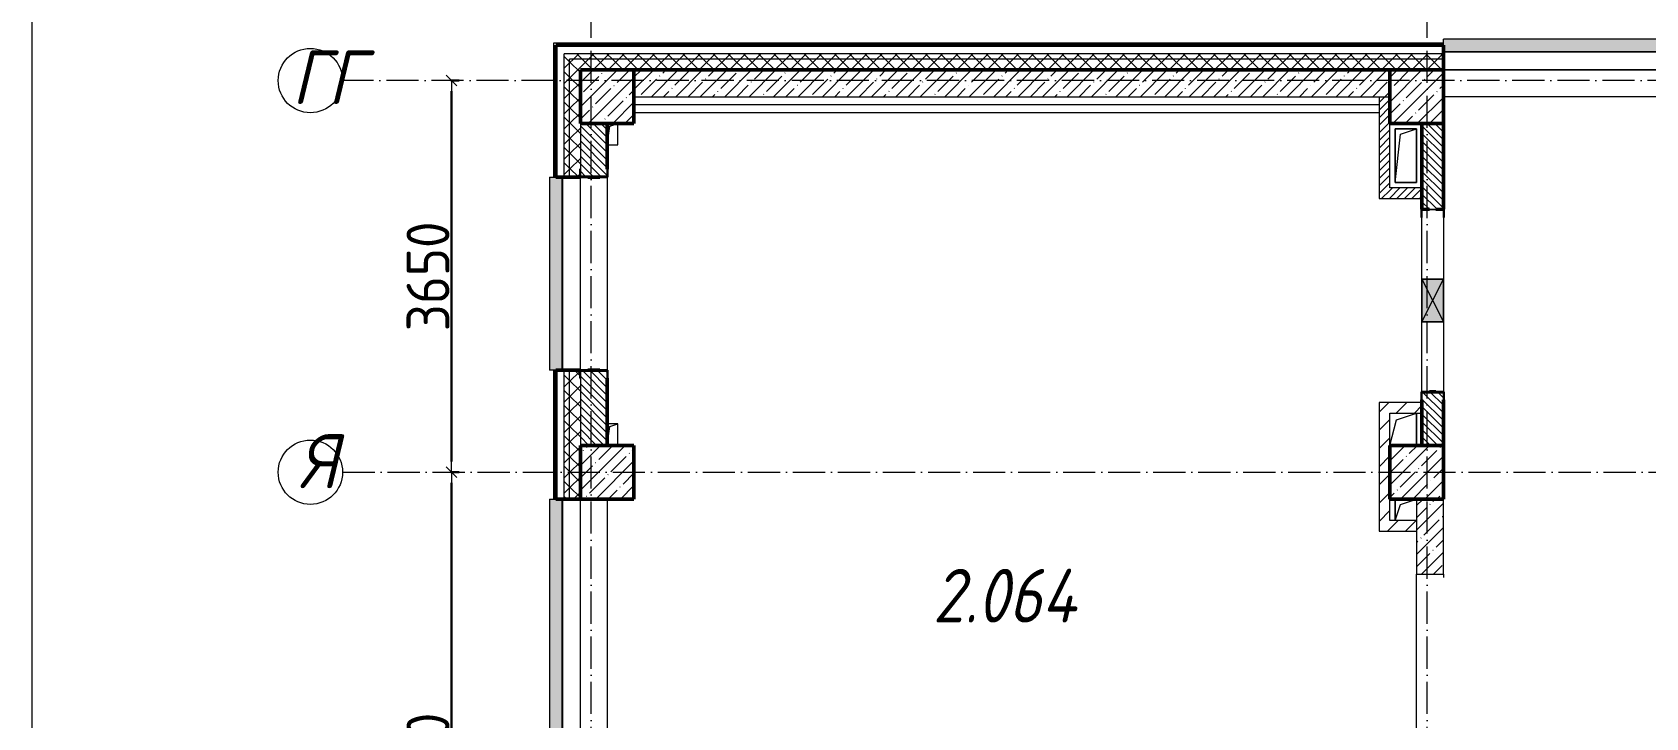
# Model space of a CAD drawing. Header units: millimetres. Extents: x -213536 to 1564669, y -45299 to 942238.
# Drawn here: x -23154 to -8104, y 500709 to 507097 of the extents above; entities that cross this region are included whole.
import ezdxf

# ---------------------------------------------------------------- set-up
doc = ezdxf.new("R2010")
doc.units = ezdxf.units.MM
doc.linetypes.add('50_200_ШТРИХ_1Т_ш5_п1_п1_', pattern=[700, 500, -100, 0, -100])
for name, color, linetype, lineweight in [('3.1) ЖБ окна 1.2 м', 102, 'Continuous', 30), ('A-____-____-DIMS', 7, 'Continuous', 9), ('A-DETL-____-OTLN-4', 7, 'Continuous', 18), ('A-DETL-GENF-OTLN', 7, 'Continuous', 9), ('A-FLOR-____-OTLN', 7, 'Continuous', 9), ('A-GENM-____-MCUT', 7, 'Continuous', 25), ('A-GENM-____-OTLN', 7, 'Continuous', 9), ('A-GENM-____-OTLN-1', 7, 'Continuous', 25), ('A-GLAZ-____-OTLN', 7, 'Continuous', 9), ('A-WALL-____-MCUT-1', 7, 'Continuous', 9), ('A-WALL-____-MCUT-2', 7, 'Continuous', 50), ('A-WALL-____-MCUT-3', 7, 'Continuous', 9), ('A-WALL-____-OTLN', 7, 'Continuous', 9), ('A-WALL-____-PATT-1', 7, 'Continuous', 9), ('A-WALL-FNSH-MCUT-1', 7, 'Continuous', 9), ('I-WALL-____-OTLN', 7, 'Continuous', 9), ('S-COLS-____-MCUT', 7, 'Continuous', 50), ('S-COLS-____-OTLN', 7, 'Continuous', 9), ('S-GRID-____-IDEN', 7, 'Continuous', 9), ('S-GRID-____-OTLN-1', 7, '50_200_ШТРИХ_1Т_ш5_п1_п1_', 9), ('Марки помещений', 7, 'Continuous', 9)]:
    doc.layers.add(name, color=color, linetype=linetype, lineweight=lineweight)
doc.layers.add('A-GLAZ-____-OTLN-1', color=7, linetype='Continuous', lineweight=9, true_color=0xc0c0c0)
doc.styles.add('ISOCPEUR_I', font='isocpeui.ttf', dxfattribs={"width": 0.9, "height": 2.5})
doc.styles.add('ISOCPEUR_I_3', font='isocpeui.ttf', dxfattribs={"width": 0.85, "height": 2.2})
doc.styles.add('СПДС', font='isocpeur.ttf', dxfattribs={"width": 0.9})
doc.dimstyles.new('Размера А3', dxfattribs={"dimtxt": 200, "dimasz": 100, "dimexe": 70, "dimexo": 100, "dimgap": 20, "dimtad": 1, "dimdec": 0, "dimrnd": 10, "dimzin": 0, "dimdsep": 46, "dimtxsty": 'СПДС', "dimblk": 'ARROWHEAD_6', "dimcen": 1, "dimclrd": 256, "dimclre": 256, "dimclrt": 256, "dimazin": 0, "dimtfac": 1, "dimtdec": 0, "dimtmove": 2, "dimatfit": 3, "dimfxl": 1, "dimtolj": 1, "dimtzin": 0, "dimarcsym": 0})
pattern_1 = [(45, (-15591.66, 459015.94), (-70.71068, 70.71068), []), (135, (-15591.66, 459015.94), (-70.71068, -70.71068), [])]
pattern_2 = [(45, (-15591.663, 459015.94), (-35.35534, 35.35534), [])]
pattern_3 = [(45, (-15591.66, 459015.94), (-114.04925, 114.04925), []), (45, (-15477.61, 459015.94), (-114.04925, 114.04925), [201.612, -40.322, 3.353, -36.97])]
pattern_4 = [(135, (-15591.663, 459015.94), (-35.35534, -35.35534), [])]
pattern_5 = [(45, (-15591.66, 459015.94), (-84.8528, 84.8528), [])]
pattern_6 = [(45, (-15591.66, 459015.94), (-85.53659, 85.53659), []), (45, (-15534.64, 459015.94), (-85.53659, 85.53659), [])]

# ---------------------------------------------------------------- blocks, each defined once
blk = doc.blocks.new('BSC_Колонна _Прямоугольная - 500х500-V40-АР1_План отверстий 2 этажа в осях 1-64_А-ГГ')
at = {"layer": 'S-COLS-____-OTLN'}
h = blk.add_hatch(dxfattribs=at)
h.set_pattern_fill('FP_69', color=256, style=0, pattern_type=2)
h.set_pattern_definition([(45, (2200, -47481.04), (-114.04925, 114.04925), []), (45, (2314.05, -47481.04), (-114.04925, 114.04925), [201.613, -40.323, 3.353, -36.97])])
h.paths.add_polyline_path([(-250, -250), (250, -250), (250, 250), (-250, 250)], flags=0)
at = {"layer": 'S-COLS-____-MCUT'}
for p, q in [((250, 250), (-250, 250)), ((-250, 250), (-250, -250)), ((250, -250), (250, 250)), ((-250, -250), (250, -250))]:
    blk.add_line(p, q, dxfattribs=at)
blk = doc.blocks.new('BSC_Колонна _Прямоугольная - 500х500-V41-АР1_План отверстий 2 этажа в осях 1-64_А-ГГ')
at = {"layer": 'S-COLS-____-OTLN'}
h = blk.add_hatch(dxfattribs=at)
h.set_pattern_fill('FP_70', color=256, style=0, pattern_type=2)
h.set_pattern_definition([(45, (-5350, -47481.04), (-114.04925, 114.04925), []), (45, (-5235.95, -47481.04), (-114.04925, 114.04925), [201.613, -40.323, 3.353, -36.97])])
h.paths.add_polyline_path([(-250, -250), (250, -250), (250, 250), (-250, 250)], flags=0)
at = {"layer": 'S-COLS-____-MCUT'}
for p, q in [((250, 250), (-250, 250)), ((-250, 250), (-250, -250)), ((250, -250), (250, 250)), ((-250, -250), (250, -250))]:
    blk.add_line(p, q, dxfattribs=at)
blk = doc.blocks.new('BSC_Колонна _Прямоугольная - 500х500-V50-АР1_План отверстий 2 этажа в осях 1-64_А-ГГ')
at = {"layer": 'S-COLS-____-OTLN'}
h = blk.add_hatch(dxfattribs=at)
h.set_pattern_fill('FP_79', color=256, style=0, pattern_type=2)
h.set_pattern_definition([(45, (2200, -43981.04), (-114.04925, 114.04925), []), (45, (2314.05, -43981.04), (-114.04925, 114.04925), [201.613, -40.323, 3.353, -36.97])])
h.paths.add_polyline_path([(-250, -250), (250, -250), (250, 250), (-250, 250), (-250, -245)], flags=0)
at = {"layer": 'S-COLS-____-MCUT'}
for p, q in [((250, 250), (-250, 250)), ((-250, 250), (-250, -250)), ((250, -250), (250, 250)), ((-250, -250), (250, -250))]:
    blk.add_line(p, q, dxfattribs=at)
blk = doc.blocks.new('BSC_Колонна _Прямоугольная - 500х500-V51-АР1_План отверстий 2 этажа в осях 1-64_А-ГГ')
at = {"layer": 'S-COLS-____-OTLN'}
h = blk.add_hatch(dxfattribs=at)
h.set_pattern_fill('FP_80', color=256, style=0, pattern_type=2)
h.set_pattern_definition([(45, (-5350, -43981.04), (-114.04925, 114.04925), []), (45, (-5235.95, -43981.04), (-114.04925, 114.04925), [201.613, -40.323, 3.353, -36.97])])
h.paths.add_polyline_path([(-250, -250), (250, -250), (250, 250), (-250, 250)], flags=0)
at = {"layer": 'S-COLS-____-MCUT'}
for p, q in [((250, 250), (-250, 250)), ((-250, 250), (-250, -250)), ((250, -250), (250, 250)), ((-250, -250), (250, -250))]:
    blk.add_line(p, q, dxfattribs=at)
blk = doc.blocks.new('Отлив_СКБ - Отлив витража_120_НВФ-31885342-АР1_План отверстий 2 этажа в осях 1-64_А-ГГ')
at = {"layer": 'A-GLAZ-____-OTLN-1'}
for points in [[(0, 0), (0, -2), (7800, -2), (7800, 0), (2809, 0)], [(0, -2), (0, -120), (7800, -120), (7800, -2), (2809, -2)]]:
    blk.add_hatch(color=256, dxfattribs=at).paths.add_polyline_path(points, flags=0)
at = {"layer": 'A-GLAZ-____-OTLN'}
for p, q in [((0, 0), (7800, 0)), ((7800, -2), (0, -2)), ((0, -120), (0, -83)), ((0, -120), (7800, -120)), ((7800, -83), (7800, -120))]:
    blk.add_line(p, q, dxfattribs=at)
blk = doc.blocks.new('Фахверк_СКБ_Уголок - 250_2700-27497298-АР1_План отверстий 2 этажа в осях 1-64_А-ГГ')
at = {"layer": 'A-GENM-____-MCUT'}
for p, q in [((200, 181), (125, 181)), ((125, 181), (125, 106)), ((131, 106), (131, 175)), ((131, 175), (200, 175)), ((200, 175), (200, 181)), ((125, 106), (131, 106)), ((131, -6), (125, -6)), ((125, -6), (125, -81)), ((125, -81), (200, -81)), ((131, -75), (131, -6)), ((200, -75), (131, -75)), ((200, -81), (200, -75))]:
    blk.add_line(p, q, dxfattribs=at)
blk = doc.blocks.new('АР_Перемычка - АР_Перемычка-28448550-АР1_План отверстий 2 этажа в осях 1-64_А-ГГ')
at = {"layer": 'A-GENM-____-OTLN'}
blk.add_line((-350, -100), (-342, -100), dxfattribs=at)
blk = doc.blocks.new('154_Стойка_СКБ_Уголок - СМ-2480_200-28447058-АР1_План отверстий 2 этажа в осях 1-64_А-ГГ')
at = {"layer": 'A-GENM-____-MCUT'}
for p, q in [((125, 156), (125, 81)), ((200, 156), (125, 156)), ((200, 150), (200, 156)), ((125, 81), (131, 81)), ((131, 19), (125, 19)), ((125, 19), (125, -56)), ((131, 81), (131, 150)), ((131, 150), (200, 150)), ((131, -50), (131, 19)), ((125, -56), (200, -56)), ((200, -50), (131, -50)), ((200, -56), (200, -50))]:
    blk.add_line(p, q, dxfattribs=at)
blk = doc.blocks.new('Стойка_Влож_Полоса боковая - Полоса-28346330-АР1_План отверстий 2 этажа в осях 1-64_А-ГГ')
at = {"layer": 'A-GENM-____-OTLN'}
for p, q in [((-5, -31), (-5, 31)), ((0, 31), (0, -31))]:
    blk.add_line(p, q, dxfattribs=at)
blk = doc.blocks.new('Стойка_Влож_Уголок - Уголок-28346305-АР1_План отверстий 2 этажа в осях 1-64_А-ГГ')
at = {"layer": 'A-GENM-____-MCUT'}
for p, q in [((75, 75), (0, 75)), ((0, 0), (6, 0)), ((6, 69), (75, 69)), ((6, 0), (6, 69)), ((75, 69), (75, 75))]:
    blk.add_line(p, q, dxfattribs=at)
blk = doc.blocks.new('Стойка_Влож_Уголок - Уголок-28346304-АР1_План отверстий 2 этажа в осях 1-64_А-ГГ')
at = {"layer": 'A-GENM-____-MCUT'}
for p, q in [((6, 0), (0, 0)), ((6, -69), (6, 0)), ((0, -75), (75, -75)), ((75, -69), (6, -69)), ((75, -75), (75, -69))]:
    blk.add_line(p, q, dxfattribs=at)
blk = doc.blocks.new('Фахверк_СКБ_Уголок - 200_3960-28268576-АР1_План отверстий 2 этажа в осях 1-64_А-ГГ')
at = {"layer": 'A-GENM-____-MCUT'}
for p, q in [((200, 156), (125, 156)), ((125, 156), (125, 81)), ((200, 150), (200, 156)), ((125, 81), (131, 81)), ((131, 19), (125, 19)), ((125, 19), (125, -56)), ((131, 81), (131, 150)), ((131, 150), (200, 150)), ((131, -50), (131, 19)), ((125, -56), (200, -56)), ((200, -50), (131, -50)), ((200, -56), (200, -50))]:
    blk.add_line(p, q, dxfattribs=at)
blk = doc.blocks.new('AR_Отверстие прямоугольное _в плите_ - AR_Отверстие прямоугольное _в плите_-V154-АР1_План отверстий 2 этажа в осях 1-64_А-ГГ')
at = {"layer": 'A-GENM-____-OTLN'}
for p, q in [((100, 250), (-100, 250)), ((-100, 250), (-100, -250)), ((-100, -250), (-50, 200)), ((-50, 200), (100, 250)), ((100, -250), (100, 250)), ((-100, -250), (100, -250))]:
    blk.add_line(p, q, dxfattribs=at)
blk = doc.blocks.new('AR_Отверстие прямоугольное _в плите_ - AR_Отверстие прямоугольное _в плите_-30510733-АР1_План отверстий 2 этажа в осях 1-64_А-ГГ')
at = {"layer": 'A-GENM-____-OTLN'}
for p, q in [((-50, -100), (-25, 75)), ((-25, 75), (50, 100)), ((50, -100), (50, 100)), ((-50, -100), (50, -100))]:
    blk.add_line(p, q, dxfattribs=at)
blk = doc.blocks.new('AR_Отверстие прямоугольное _в плите_ - AR_Отверстие прямоугольное _в плите_-V158-АР1_План отверстий 2 этажа в осях 1-64_А-ГГ')
at = {"layer": 'A-GENM-____-OTLN'}
for p, q in [((50, 100), (-50, 100)), ((-50, -100), (-25, 75)), ((-25, 75), (50, 100)), ((50, -100), (50, 100))]:
    blk.add_line(p, q, dxfattribs=at)
blk = doc.blocks.new('AR_Отверстие прямоугольное _в плите_ - AR_Отверстие прямоугольное _в плите_-V187-АР1_План отверстий 2 этажа в осях 1-64_А-ГГ')
at = {"layer": 'A-GENM-____-OTLN'}
for p, q in [((-100, 100), (-100, -100)), ((-100, -100), (-50, 50)), ((-50, 50), (100, 100))]:
    blk.add_line(p, q, dxfattribs=at)
blk = doc.blocks.new('AR_Отверстие прямоугольное _в плите_ - AR_Отверстие прямоугольное _в плите_-30552590-АР1_План отверстий 2 этажа в осях 1-64_А-ГГ')
at = {"layer": 'A-GENM-____-OTLN'}
for p, q in [((-125, -150), (-63, 88)), ((-63, 88), (125, 150)), ((125, -150), (125, 150))]:
    blk.add_line(p, q, dxfattribs=at)
blk = doc.blocks.new('Отлив_СКБ - Отлив витража_120_НВФ-31885689-АР1_План отверстий 2 этажа в осях 1-64_А-ГГ')
at = {"layer": 'A-GLAZ-____-OTLN-1'}
for points in [[(1800, 2), (1800, 120), (0, 120), (0, 2), (1103, 2)], [(1103, 0), (1800, 0), (1800, 2), (0, 2), (0, 0)]]:
    blk.add_hatch(color=256, dxfattribs=at).paths.add_polyline_path(points, flags=0)
at = {"layer": 'A-GLAZ-____-OTLN'}
for p, q in [((0, 83), (0, 120)), ((1800, 120), (0, 120)), ((0, 2), (1800, 2)), ((1800, 120), (1800, 83)), ((1800, 0), (0, 0))]:
    blk.add_line(p, q, dxfattribs=at)
blk = doc.blocks.new('Отлив_СКБ - Отлив витража_120_НВФ-31886035-АР1_План отверстий 2 этажа в осях 1-64_А-ГГ')
at = {"layer": 'A-GLAZ-____-OTLN-1'}
for points in [[(0, 120), (0, 2), (4800, 2), (4800, 120), (3085, 120)], [(0, 2), (0, 0), (4800, 0), (4800, 2), (3085, 2)]]:
    blk.add_hatch(color=256, dxfattribs=at).paths.add_polyline_path(points, flags=0)
at = {"layer": 'A-GLAZ-____-OTLN'}
for p, q in [((0, 83), (0, 120)), ((4800, 120), (0, 120)), ((0, 2), (4800, 2)), ((4800, 120), (4800, 83)), ((4800, 0), (0, 0))]:
    blk.add_line(p, q, dxfattribs=at)
blk = doc.blocks.new('AR_Отверстие прямоугольное _в стене__БезПР - AR_Отверстие прямоугольное _в стене__БезПР-36428632-АР1_План отверстий 2 этажа в осях 1-64_А-ГГ')
at = {"layer": 'A-GLAZ-____-OTLN'}
blk.add_hatch(color=256, dxfattribs=at).paths.add_polyline_path([(-200, -100), (200, -100), (200, 100), (-200, 100)], flags=0)
at = {"layer": 'A-DETL-GENF-OTLN'}
for p, q in [((-200, -100), (-200, 100)), ((-200, 100), (200, 100)), ((200, 100), (-200, -100)), ((-200, 100), (200, -100)), ((200, 100), (-200, 100)), ((-200, 100), (-200, -100)), ((200, 100), (200, -100)), ((200, -100), (200, 100)), ((200, -100), (-200, -100)), ((-200, -100), (200, -100))]:
    blk.add_line(p, q, dxfattribs=at)
at = {"layer": 'A-GLAZ-____-OTLN'}
blk.add_line((200, 100), (-200, 100), dxfattribs=at)
blk = doc.blocks.new('Ось сетки - Круг_Ø6_00__ISO-2_5_0_9K_-25732049-АР1_План отверстий 2 этажа в осях 1-64_А-ГГ')
at = {"layer": 'S-GRID-____-IDEN'}
blk.add_circle((0, 0), 3, dxfattribs=at)
blk = doc.blocks.new('ARROWHEAD_6')
at = {"color": 0, "linetype": 'Continuous'}
for p, q in [((0, 0), (-1, 0)), ((-0.5, -0.5), (0.5, 0.5))]:
    blk.add_line(p, q, dxfattribs=at)
blk = doc.blocks.new('*D5495')
at = {"layer": 'A-____-____-DIMS', "lineweight": -2, "transparency": 16777216}
for p, q in [((-19249, 502997), (-19173, 502997)), ((-19243, 497597), (-19243, 502897)), ((-19249, 497497), (-19173, 497497))]:
    blk.add_line(p, q, dxfattribs=at)
at = {"layer": 'Defpoints', "color": 0, "lineweight": 30, "transparency": 16777216}
for p in [(-19349, 502997), (-19243, 502997), (-19349, 497497)]:
    blk.add_point(p, dxfattribs=at)
at = {"layer": 'A-____-____-DIMS', "lineweight": -2, "transparency": 16777216, "xscale": 100, "yscale": 100, "zscale": 100}
for p, rotation in [((-19243, 502997), 90), ((-19243, 497497), 270)]:
    blk.add_blockref('ARROWHEAD_6', p, dxfattribs=dict(at, rotation=rotation))
at = {"layer": 'A-____-____-DIMS', "transparency": 16777216, "insert": (-19463, 500247), "char_height": 400, "attachment_point": 5, "rotation": 90, "style": 'СПДС'}
blk.add_mtext('\\A1;5500', dxfattribs=at)
blk = doc.blocks.new('*D5496')
at = {"layer": 'A-____-____-DIMS', "lineweight": -2, "transparency": 16777216}
for p, q in [((-19249, 506647), (-19173, 506647)), ((-19243, 503097), (-19243, 506547)), ((-19249, 502997), (-19173, 502997))]:
    blk.add_line(p, q, dxfattribs=at)
at = {"layer": 'Defpoints', "color": 0, "lineweight": 30, "transparency": 16777216}
for p in [(-19349, 506647), (-19243, 506647), (-19349, 502997)]:
    blk.add_point(p, dxfattribs=at)
at = {"layer": 'A-____-____-DIMS', "lineweight": -2, "transparency": 16777216, "xscale": 100, "yscale": 100, "zscale": 100}
for p, rotation in [((-19243, 506647), 90), ((-19243, 502997), 270)]:
    blk.add_blockref('ARROWHEAD_6', p, dxfattribs=dict(at, rotation=rotation))
at = {"layer": 'A-____-____-DIMS', "transparency": 16777216, "insert": (-19463, 504822), "char_height": 400, "attachment_point": 5, "rotation": 90, "style": 'СПДС'}
blk.add_mtext('\\A1;3650', dxfattribs=at)
blk = doc.blocks.new('2этаж')
at = {"layer": 'S-GRID-____-OTLN-1', "color": 251, "ltscale": 0.6, "true_color": 0x636466}
for p, q in [((-17941.7, 454533.3), (-17941.7, 508896.9)), ((-10141.7, 454533.3), (-10141.7, 508896.9)), ((11116.1, 506647), (-20260.4, 506647)), ((-20260.4, 502997), (11116.1, 502997))]:
    blk.add_line(p, q, dxfattribs=at)
at = {"layer": 'S-GRID-____-IDEN', "char_height": 500, "attachment_point": 1, "style": 'ISOCPEUR_I'}
for s, insert, width in [('ГГ', (-20732.1, 506928.9), 404.05), ('\\fISOCPEUR|b0|i1|c204|p34|;\\W.9;Я', (-20663, 503349.4), 223.671)]:
    blk.add_mtext(s, dxfattribs=dict(at, insert=insert, width=width))
at = {"layer": 'A-____-____-DIMS'}
for base, p1, p2, picture, middle in [((-19243.1, 506647), (-19349.1, 502997), (-19349.1, 506647), '*D5496', (-19463.1, 504822)), ((-19243.1, 502997), (-19349.1, 497497), (-19349.1, 502997), '*D5495', (-19463.1, 500247))]:
    dim = blk.add_linear_dim(base=base, p1=p1, p2=p2, angle=90, dimstyle='Размера А3', override={"dimtxt": 400}, dxfattribs=at)
    dim.commit()
    dim.dimension.update_dxf_attribs({"geometry": picture, "text_midpoint": middle})

msp = doc.modelspace()

# ---------------------------------------------------------------- hatches: boundary and pattern name
at = {"layer": 'A-WALL-____-PATT-1'}
h = msp.add_hatch(dxfattribs=at)
h.set_pattern_fill('FP_3', color=256, style=0, pattern_type=2)
h.set_pattern_definition(pattern_6)
h.paths.add_polyline_path([(-18271.7, 491077), (-18271.7, 492097), (-18291.7, 492097), (-18291.7, 491077)], flags=0)
h.paths.add_polyline_path([(-18291.7, 493897), (-18271.7, 493897), (-18271.7, 495022), (-18291.7, 495022), (-18291.7, 494151.6)], flags=0)
h.paths.add_polyline_path([(-18271.7, 496822), (-18271.7, 497947), (-18291.7, 497947), (-18291.7, 496822)], flags=0)
h.paths.add_polyline_path([(-18271.7, 502747), (-18271.7, 503947), (-18291.7, 503947), (-18291.7, 502747)], flags=0)
h.paths.add_polyline_path([(-18291.7, 505747), (-18271.7, 505747), (-18271.7, 506997), (-18291.7, 506997), (-18291.7, 506191.5)], flags=0)
h = msp.add_hatch(dxfattribs=at)
h.set_pattern_fill('FP_3', color=256, style=0, pattern_type=2)
h.set_pattern_definition(pattern_6)
h.paths.add_polyline_path([(8188.3, 506977), (8188.3, 506997), (8.3, 506997), (8.3, 506977), (5604.2, 506977)], flags=0)
h.paths.add_polyline_path([(-991.7, 506977), (-991.7, 506997), (-2191.7, 506997), (-2191.7, 506977), (-1465.6, 506977)], flags=0)
h.paths.add_polyline_path([(-9991.7, 506977), (-9991.7, 506997), (-18271.7, 506997), (-18271.7, 506977), (-10303, 506977)], flags=0)
h = msp.add_hatch(dxfattribs=at)
h.set_pattern_fill('FP_1', color=256, style=0, pattern_type=2)
h.set_pattern_definition(pattern_1)
h.paths.add_polyline_path([(-18141.7, 491247), (-18141.7, 492097), (-18191.7, 492097), (-18191.7, 491247)], flags=0)
h.paths.add_polyline_path([(-18141.7, 493897), (-18141.7, 495022), (-18191.7, 495022), (-18191.7, 493897)], flags=0)
h.paths.add_polyline_path([(-18141.7, 496822), (-18141.7, 497947), (-18191.7, 497947), (-18191.7, 496822)], flags=0)
h.paths.add_polyline_path([(-18141.7, 502747), (-18141.7, 503947), (-18191.7, 503947), (-18191.7, 502747)], flags=0)
h.paths.add_polyline_path([(-18141.7, 505747), (-18141.7, 506897), (-18191.7, 506897), (-18191.7, 505747)], flags=0)
h = msp.add_hatch(dxfattribs=at)
h.set_pattern_fill('FP_1', color=256, style=0, pattern_type=2)
h.set_pattern_definition(pattern_1)
h.paths.add_polyline_path([(8058.3, 506847), (8108.3, 506847), (8108.3, 506897), (8.3, 506897), (8.3, 506847), (5604.2, 506847)], flags=0)
h.paths.add_polyline_path([(-991.7, 506847), (-991.7, 506897), (-2191.7, 506897), (-2191.7, 506847), (-1465.6, 506847)], flags=0)
h.paths.add_polyline_path([(-10303, 506847), (-9991.7, 506847), (-9991.7, 506897), (-18141.7, 506897), (-18141.7, 506847), (-12070.4, 506847)], flags=0)
h = msp.add_hatch(dxfattribs=at)
h.set_pattern_fill('FP_1', color=256, style=0, pattern_type=2)
h.set_pattern_definition(pattern_1)
h.paths.add_polyline_path([(-18041.7, 491247), (-18041.7, 492022), (-18047.7, 492022), (-18047.7, 492097), (-18141.7, 492097), (-18141.7, 491247)], flags=0)
h.paths.add_polyline_path([(-18141.7, 493897), (-18047.7, 493897), (-18047.7, 493972), (-18041.7, 493972), (-18041.7, 494947), (-18047.7, 494947), (-18047.7, 495022), (-18141.7, 495022), (-18141.7, 494151.6)], flags=0)
h.paths.add_polyline_path([(-18141.7, 496822), (-18047.7, 496822), (-18047.7, 496897), (-18041.7, 496897), (-18041.7, 497872), (-18047.7, 497872), (-18047.7, 497947), (-18141.7, 497947), (-18141.7, 496828)], flags=0)
h.paths.add_polyline_path([(-18041.7, 502747), (-18041.7, 503872), (-18047.7, 503872), (-18047.7, 503947), (-18141.7, 503947), (-18141.7, 502747)], flags=0)
h.paths.add_polyline_path([(-18141.7, 505747), (-18047.7, 505747), (-18047.7, 505822), (-18041.7, 505822), (-18041.7, 506847), (-18141.7, 506847), (-18141.7, 506191.5)], flags=0)
h = msp.add_hatch(dxfattribs=at)
h.set_pattern_fill('FP_1', color=256, style=0, pattern_type=2)
h.set_pattern_definition(pattern_1)
h.paths.add_polyline_path([(7958.3, 506747), (8058.3, 506747), (8058.3, 506847), (8.3, 506847), (8.3, 506747), (5604.2, 506747)], flags=0)
h.paths.add_polyline_path([(-991.7, 506747), (-991.7, 506847), (-2191.7, 506847), (-2191.7, 506753), (-2116.7, 506753), (-2116.7, 506747), (-1465.6, 506747)], flags=0)
h.paths.add_polyline_path([(-9991.7, 506747), (-9991.7, 506847), (-18041.7, 506847), (-18041.7, 506747), (-10303, 506747)], flags=0)
h = msp.add_hatch(dxfattribs=at)
h.set_pattern_fill('FP_25', color=256, style=0, pattern_type=2)
h.set_pattern_definition(pattern_3)
h.paths.add_polyline_path([(-10491.7, 506497), (-10491.7, 506747), (-17541.7, 506747), (-17541.7, 506497), (-12070.4, 506497)], flags=0)
h = msp.add_hatch(dxfattribs=at)
h.set_pattern_fill('FP_5', color=256, style=0, pattern_type=2)
h.set_pattern_definition(pattern_2)
h.paths.add_polyline_path([(-10491.7, 505547), (-10491.7, 506497), (-10591.7, 506497), (-10591.7, 505547)], flags=0)
h = msp.add_hatch(dxfattribs=at)
h.set_pattern_fill('FP_6', color=256, style=0, pattern_type=2)
h.set_pattern_definition(pattern_4)
h.paths.add_polyline_path([(-17791.7, 503247), (-17791.7, 503941), (-17860.7, 503941), (-17860.7, 503947), (-17972.7, 503947), (-17972.7, 503941), (-18041.7, 503941), (-18041.7, 503247)], flags=0)
h.paths.add_polyline_path([(-17860.7, 505747), (-17860.7, 505753), (-17791.7, 505753), (-17791.7, 506247), (-18041.7, 506247), (-18041.7, 505753), (-17972.7, 505753), (-17972.7, 505747)], flags=0)
h = msp.add_hatch(dxfattribs=at)
h.set_pattern_fill('FP_6', color=256, style=0, pattern_type=2)
h.set_pattern_definition(pattern_4)
h.paths.add_polyline_path([(-10122.7, 503247), (-9991.7, 503247), (-9991.7, 503741), (-10060.7, 503741), (-10060.7, 503747), (-10122.7, 503747), (-10122.7, 503741), (-10191.7, 503741), (-10191.7, 503247)], flags=0)
h.paths.add_polyline_path([(-10122.7, 505447), (-9991.7, 505447), (-9991.7, 506247), (-10191.7, 506247), (-10191.7, 505447), (-10151.7, 505447)], flags=0)
h = msp.add_hatch(dxfattribs=at)
h.set_pattern_fill('FP_5', color=256, style=0, pattern_type=2)
h.set_pattern_definition(pattern_2)
h.paths.add_polyline_path([(-10491.7, 505547), (-10191.7, 505547), (-10191.7, 505647), (-10491.7, 505647)], flags=0)
h = msp.add_hatch(dxfattribs=at)
h.set_pattern_fill('FP_4', color=256, style=0, pattern_type=2)
h.set_pattern_definition(pattern_5)
h.paths.add_polyline_path([(-10591.7, 502447), (-10491.7, 502447), (-10491.7, 503647), (-10591.7, 503647), (-10591.7, 502747)], flags=0)
h = msp.add_hatch(dxfattribs=at)
h.set_pattern_fill('FP_4', color=256, style=0, pattern_type=2)
h.set_pattern_definition(pattern_5)
h.paths.add_polyline_path([(-10191.7, 503547), (-10191.7, 503647), (-10491.7, 503647), (-10491.7, 503547)], flags=0)
h = msp.add_hatch(dxfattribs=at)
h.set_pattern_fill('FP_25', color=256, style=0, pattern_type=2)
h.set_pattern_definition(pattern_3)
h.paths.add_polyline_path([(-9991.7, 497747), (-9991.7, 500247), (-10241.7, 500247), (-10241.7, 497747)], flags=0)
h.paths.add_polyline_path([(-10241.7, 502047), (-9991.7, 502047), (-9991.7, 502747), (-10241.7, 502747)], flags=0)
h = msp.add_hatch(dxfattribs=at)
h.set_pattern_fill('FP_4', color=256, style=0, pattern_type=2)
h.set_pattern_definition(pattern_5)
h.paths.add_polyline_path([(-10241.7, 502447), (-10241.7, 502547), (-10491.7, 502547), (-10491.7, 502447)], flags=0)

# ---------------------------------------------------------------- linework, layer by layer
at = {"color": 1, "lineweight": 0}
msp.add_lwpolyline([(-23154.5, 551818.7), (90081.5, 551818.7), (90081.5, 452990.7), (-23154.5, 452990.7)], close=True, dxfattribs=at)
at = {"layer": 'A-DETL-____-OTLN-4'}
for p, q in [((-10591.7, 506422), (-17541.7, 506422)), ((-10591.7, 506347), (-17541.7, 506347))]:
    msp.add_line(p, q, dxfattribs=at)
at = {"layer": 'A-FLOR-____-OTLN'}
for p, q in [((-10441.7, 506197), (-10241.7, 506197)), ((-10441.7, 505697), (-10441.7, 506197)), ((-10241.7, 506197), (-10241.7, 505697)), ((-10241.7, 505697), (-10441.7, 505697)), ((-10241.7, 503547), (-10241.7, 503247)), ((-10441.7, 502547), (-10441.7, 502747))]:
    msp.add_line(p, q, dxfattribs=at)
at = {"layer": 'A-WALL-____-MCUT-1'}
for p, q in [((-10491.7, 506747), (-17541.7, 506747)), ((-17541.7, 506497), (-10491.7, 506497)), ((-10241.7, 502747), (-10241.7, 502047)), ((-9991.7, 502047), (-9991.7, 502747)), ((-10241.7, 502047), (-9991.7, 502047))]:
    msp.add_line(p, q, dxfattribs=at)
at = {"layer": 'A-WALL-____-MCUT-2'}
for p, q in [((-9991.7, 506977), (-18271.7, 506977)), ((-18271.7, 506977), (-18271.7, 505747)), ((-9991.7, 506747), (-9991.7, 506977)), ((-17541.7, 506747), (-10491.7, 506747)), ((-17791.7, 505822), (-17791.7, 506247)), ((-10191.7, 506247), (-10191.7, 505447)), ((-9991.7, 505447), (-9991.7, 506247)), ((-18271.7, 505747), (-18047.7, 505747)), ((-17972.7, 505747), (-17860.7, 505747)), ((-18047.7, 503947), (-18271.7, 503947)), ((-18271.7, 503947), (-18271.7, 502747)), ((-17860.7, 503947), (-17972.7, 503947)), ((-17791.7, 503247), (-17791.7, 503872)), ((-10060.7, 503747), (-10122.7, 503747)), ((-10191.7, 503672), (-10191.7, 503247)), ((-9991.7, 503247), (-9991.7, 503672)), ((-18271.7, 502747), (-18041.7, 502747))]:
    msp.add_line(p, q, dxfattribs=at)
at = {"layer": 'A-WALL-____-MCUT-3'}
for p, q in [((-18191.7, 505747), (-18191.7, 506897)), ((-9991.7, 506897), (-18191.7, 506897)), ((-9991.7, 506847), (-18141.7, 506847)), ((-18141.7, 505747), (-18141.7, 506847)), ((-18041.7, 506247), (-18041.7, 505822)), ((-18191.7, 502747), (-18191.7, 503947)), ((-18141.7, 502747), (-18141.7, 503947)), ((-18041.7, 503872), (-18041.7, 503247))]:
    msp.add_line(p, q, dxfattribs=at)
at = {"layer": 'A-WALL-____-OTLN'}
for p, q in [((-5991.7, 506747), (-9991.7, 506747)), ((-9991.7, 506747), (-5991.7, 506747)), ((-5991.7, 506497), (-9991.7, 506497)), ((-18041.7, 503947), (-18041.7, 505747)), ((-17791.7, 505747), (-17791.7, 503947)), ((-18041.7, 497947), (-18041.7, 502747)), ((-17791.7, 502747), (-17791.7, 497947)), ((-10241.7, 500247), (-10241.7, 502047)), ((-9991.7, 502047), (-9991.7, 502017))]:
    msp.add_line(p, q, dxfattribs=at)
at = {"layer": 'A-WALL-FNSH-MCUT-1'}
for p, q in [((-18291.7, 506997), (-18291.7, 505747)), ((-9991.7, 506997), (-18291.7, 506997)), ((-18271.7, 506977), (-9991.7, 506977)), ((-9991.7, 506977), (-9991.7, 506997)), ((-10591.7, 506497), (-10591.7, 505547)), ((-10491.7, 505647), (-10491.7, 506247)), ((-18291.7, 505747), (-18271.7, 505747)), ((-10591.7, 505547), (-10191.7, 505547)), ((-10191.7, 505647), (-10491.7, 505647)), ((-18291.7, 503947), (-18291.7, 502747)), ((-18271.7, 503947), (-18291.7, 503947)), ((-10591.7, 503647), (-10591.7, 502447)), ((-10191.7, 503647), (-10591.7, 503647)), ((-10491.7, 503247), (-10491.7, 503547)), ((-10491.7, 503547), (-10191.7, 503547)), ((-18291.7, 502747), (-18271.7, 502747)), ((-10491.7, 502547), (-10491.7, 502747)), ((-10241.7, 502547), (-10491.7, 502547)), ((-10591.7, 502447), (-10241.7, 502447))]:
    msp.add_line(p, q, dxfattribs=at)
at = {"layer": 'I-WALL-____-OTLN'}
for p, q in [((-10191.7, 504797), (-10191.7, 505372)), ((-9991.7, 505372), (-9991.7, 504797)), ((-10191.7, 503747), (-10191.7, 504397)), ((-9991.7, 504397), (-9991.7, 503747))]:
    msp.add_line(p, q, dxfattribs=at)

# ---------------------------------------------------------------- block references
at = {"layer": '3.1) ЖБ окна 1.2 м'}
msp.add_blockref('2этаж', (0, 0), dxfattribs=at)
at = {"layer": 'A-GENM-____-OTLN'}
for name, p in [('AR_Отверстие прямоугольное _в плите_ - AR_Отверстие прямоугольное _в плите_-30510733-АР1_План отверстий 2 этажа в осях 1-64_А-ГГ', (-17741.7, 506147)), ('AR_Отверстие прямоугольное _в плите_ - AR_Отверстие прямоугольное _в плите_-V154-АР1_План отверстий 2 этажа в осях 1-64_А-ГГ', (-10341.7, 505947)), ('AR_Отверстие прямоугольное _в плите_ - AR_Отверстие прямоугольное _в плите_-V158-АР1_План отверстий 2 этажа в осях 1-64_А-ГГ', (-17741.7, 503347)), ('AR_Отверстие прямоугольное _в плите_ - AR_Отверстие прямоугольное _в плите_-30552590-АР1_План отверстий 2 этажа в осях 1-64_А-ГГ', (-10366.7, 503397)), ('AR_Отверстие прямоугольное _в плите_ - AR_Отверстие прямоугольное _в плите_-V187-АР1_План отверстий 2 этажа в осях 1-64_А-ГГ', (-10341.7, 502647))]:
    msp.add_blockref(name, p, dxfattribs=at)
for name, p, rotation in [('АР_Перемычка - АР_Перемычка-28448550-АР1_План отверстий 2 этажа в осях 1-64_А-ГГ', (-10091.7, 505447), 269.9999999999999), ('Стойка_Влож_Уголок - Уголок-28346305-АР1_План отверстий 2 этажа в осях 1-64_А-ГГ', (-10122.7, 505447), 89.99999999999991), ('Стойка_Влож_Полоса боковая - Полоса-28346330-АР1_План отверстий 2 этажа в осях 1-64_А-ГГ', (-10091.7, 505447), 89.99999999999991), ('Стойка_Влож_Уголок - Уголок-28346304-АР1_План отверстий 2 этажа в осях 1-64_А-ГГ', (-10060.7, 505447), 90.00000000000027)]:
    msp.add_blockref(name, p, dxfattribs=dict(at, rotation=rotation))
at = {"layer": 'A-GENM-____-OTLN-1'}
for name, p, rotation in [('Фахверк_СКБ_Уголок - 250_2700-27497298-АР1_План отверстий 2 этажа в осях 1-64_А-ГГ', (-17866.7, 505622), 89.99999999999991), ('154_Стойка_СКБ_Уголок - СМ-2480_200-28447058-АР1_План отверстий 2 этажа в осях 1-64_А-ГГ', (-10141.7, 505572), 269.9999999999999), ('Фахверк_СКБ_Уголок - 250_2700-27497298-АР1_План отверстий 2 этажа в осях 1-64_А-ГГ', (-17966.7, 504072), 269.9999999999999), ('Фахверк_СКБ_Уголок - 200_3960-28268576-АР1_План отверстий 2 этажа в осях 1-64_А-ГГ', (-10141.7, 503872), 269.9999999999999)]:
    msp.add_blockref(name, p, dxfattribs=dict(at, rotation=rotation))
at = {"layer": 'A-GLAZ-____-OTLN'}
for name, p, rotation in [('Отлив_СКБ - Отлив витража_120_НВФ-31885342-АР1_План отверстий 2 этажа в осях 1-64_А-ГГ', (-2191.7, 506914), 180), ('Отлив_СКБ - Отлив витража_120_НВФ-31885689-АР1_План отверстий 2 этажа в осях 1-64_А-ГГ', (-18208.7, 503947), 90), ('AR_Отверстие прямоугольное _в стене__БезПР - AR_Отверстие прямоугольное _в стене__БезПР-36428632-АР1_План отверстий 2 этажа в осях 1-64_А-ГГ', (-10091.7, 504597), 89.99999999999991), ('Отлив_СКБ - Отлив витража_120_НВФ-31886035-АР1_План отверстий 2 этажа в осях 1-64_А-ГГ', (-18208.7, 497947), 90)]:
    msp.add_blockref(name, p, dxfattribs=dict(at, rotation=rotation))
at = {"layer": 'S-COLS-____-OTLN'}
for name, p in [('BSC_Колонна _Прямоугольная - 500х500-V40-АР1_План отверстий 2 этажа в осях 1-64_А-ГГ', (-17791.7, 506497)), ('BSC_Колонна _Прямоугольная - 500х500-V41-АР1_План отверстий 2 этажа в осях 1-64_А-ГГ', (-10241.7, 506497)), ('BSC_Колонна _Прямоугольная - 500х500-V50-АР1_План отверстий 2 этажа в осях 1-64_А-ГГ', (-17791.7, 502997)), ('BSC_Колонна _Прямоугольная - 500х500-V51-АР1_План отверстий 2 этажа в осях 1-64_А-ГГ', (-10241.7, 502997))]:
    msp.add_blockref(name, p, dxfattribs=at)
at = {"layer": 'S-GRID-____-IDEN', "xscale": 99.99999999999993, "yscale": 99.99999999999993, "zscale": 99.99999999999993}
for p, rotation in [((-20560.4, 506647), 89.9999999999998), ((-20560.4, 502997), 269.9999999999995)]:
    msp.add_blockref('Ось сетки - Круг_Ø6_00__ISO-2_5_0_9K_-25732049-АР1_План отверстий 2 этажа в осях 1-64_А-ГГ', p, dxfattribs=dict(at, rotation=rotation))

# ---------------------------------------------------------------- texts
at = {"layer": 'Марки помещений', "insert": (-14754.1, 502096.3), "char_height": 500, "width": 817.721, "attachment_point": 1, "style": 'ISOCPEUR_I_3'}
msp.add_mtext('2.064', dxfattribs=at)

doc.saveas('drawing.dxf')
